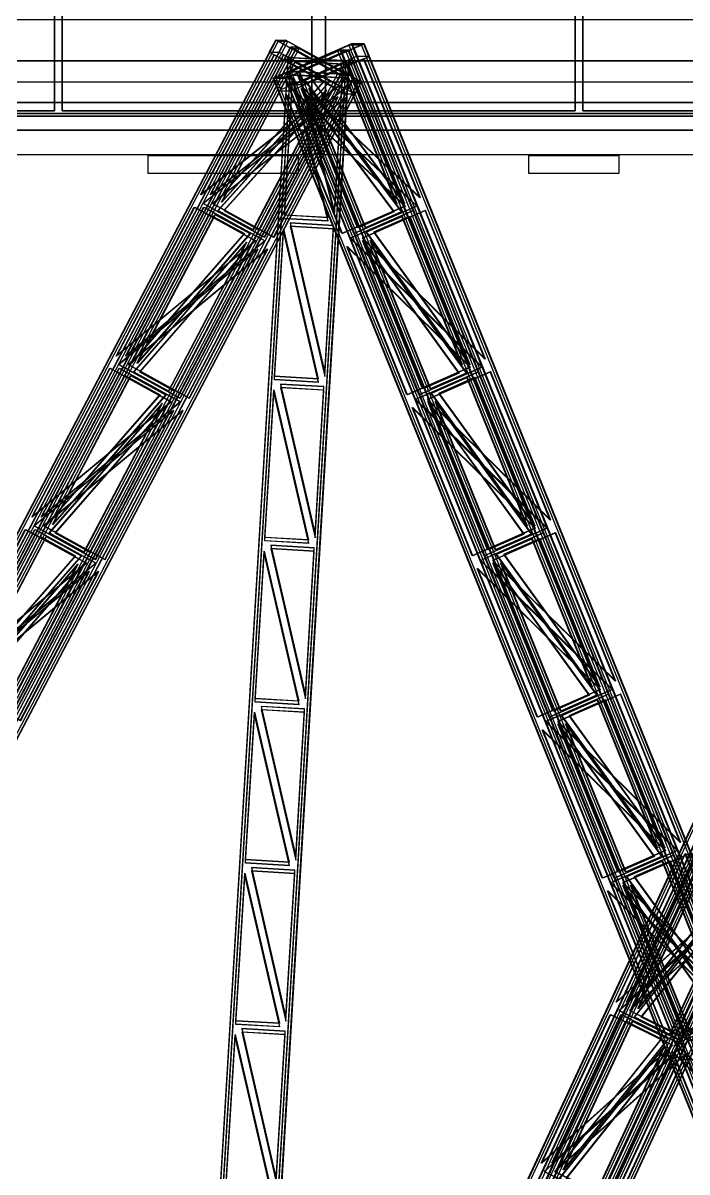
# Model space of a CAD drawing. Header units: millimetres. Extents: x -48000 to 1060615, y -2000 to 333000.
# Drawn here: x -7790 to -2987, y 111956 to 120275 of the extents above; entities that cross this region are included whole.
import ezdxf

# ---------------------------------------------------------------- set-up
doc = ezdxf.new("R2010")
doc.units = ezdxf.units.MM
doc.layers.add('D-STR-DECK', color=7, linetype='Continuous', lineweight=25)
doc.layers.add('D-STR-STRC', color=7, linetype='Continuous', lineweight=25)

msp = doc.modelspace()

# ---------------------------------------------------------------- linework, layer by layer
at = {"layer": 'D-STR-DECK'}
for points in [[(-11014.65, 119500), (-11070, 120300), (11070, 120300), (11014.65, 119500)], [(-11014.65, 119500), (-11070, 120300), (11070, 120300), (11014.65, 119500)], [(-13297.5, 119700), (-13297.5, 120000), (13297.5, 120000), (13297.5, 119700)], [(-13297.5, 119700), (-13297.5, 120000), (13297.5, 120000), (13297.5, 119700)], [(-13297.5, 119700), (4700, 119700), (4700, 120000), (-13297.5, 120000)], [(-11014.65, 119500), (-11014.65, 119850), (11014.65, 119850), (11014.65, 119500)], [(-11014.65, 119500), (-11014.65, 119850), (11014.65, 119850), (11014.65, 119500)], [(-11014.65, 119320), (-11014.65, 119500), (11014.65, 119500), (11014.65, 119320)], [(-11014.65, 119320), (-11014.65, 119500), (11014.65, 119500), (11014.65, 119320)], [(-5799.28, 119185), (-6884.16, 119185), (-6884.16, 119315), (-5799.28, 119315)], [(-5799.28, 119185), (-6884.16, 119185), (-6884.16, 119315), (-5799.28, 119315)], [(-3479.57, 119185), (-4130.49, 119185), (-4130.49, 119315), (-3479.57, 119315)], [(-3479.57, 119185), (-4130.49, 119185), (-4130.49, 119315), (-3479.57, 119315)]]:
    msp.add_lwpolyline(points, close=True, dxfattribs=at)
at = {"layer": 'D-STR-STRC'}
for points in [[(-11303.43, 120400), (-11303.43, 119600), (11303.43, 119600), (11303.43, 120400)], [(11303.43, 120400), (11303.43, 119600), (-11303.43, 119600), (-11303.43, 120400)], [(-5701.71, 120400), (-5701.71, 120400), (-5701.71, 119600), (-5701.71, 119600)], [(-5701.71, 120400), (-5701.71, 120400), (-5701.71, 119600), (-5701.71, 119600)], [(-5601.71, 120400), (-5601.71, 120400), (-5601.71, 119600), (-5601.71, 119600)], [(-5601.71, 120400), (-5601.71, 120400), (-5601.71, 119600), (-5601.71, 119600)], [(-9392.02, 120360), (-9392.02, 119640), (-7563.12, 119640), (-7563.12, 120360)], [(-7563.12, 120360), (-7563.12, 119640), (-9392.02, 119640), (-9392.02, 120360)], [(-7508.12, 120360), (-7508.12, 119640), (-5701.71, 119640), (-5701.71, 120360)], [(-5701.71, 120360), (-5701.71, 119640), (-7508.12, 119640), (-7508.12, 120360)], [(-5601.71, 120360), (-5601.71, 119640), (-3795.31, 119640), (-3795.31, 120360)], [(-3795.31, 120360), (-3795.31, 119640), (-5601.71, 119640), (-5601.71, 120360)], [(-3740.31, 120360), (-3740.31, 119640), (-1911.4, 119640), (-1911.4, 120360)], [(-1911.4, 120360), (-1911.4, 119640), (-3740.31, 119640), (-3740.31, 120360)], [(-13294.43, 106151.46), (-12744.91, 105848.54), (-5412.7, 119848.54), (-5962.22, 120151.46)], [(-13290.86, 106151.46), (-12741.33, 105848.54), (-5409.12, 119848.54), (-5958.65, 120151.46)], [(-13226.52, 106151.46), (-12676.99, 105848.54), (-5344.78, 119848.54), (-5894.31, 120151.46)], [(-13222.94, 106151.46), (-12673.42, 105848.54), (-5341.21, 119848.54), (-5890.73, 120151.46)], [(-6811.45, 106138.24), (-6252.67, 105861.76), (239.3, 119861.76), (-319.49, 120138.24)], [(-6807.44, 106138.24), (-6248.66, 105861.76), (243.31, 119861.76), (-315.48, 120138.24)], [(-6735.27, 106138.24), (-6176.48, 105861.76), (315.48, 119861.76), (-243.31, 120138.24)], [(-6731.26, 106138.24), (-6172.48, 105861.76), (319.49, 119861.76), (-239.3, 120138.24)], [(-5962.22, 120151.46), (-5890.73, 120151.46), (-5873.56, 120141.99), (-5945.05, 120141.99)], [(-5962.22, 120151.46), (-5890.73, 120151.46), (-5341.21, 119848.54), (-5412.7, 119848.54)], [(-13187.69, 106099.4), (-12827.07, 105900.6), (-5494.86, 119900.6), (-5855.48, 120099.4)], [(-13184.12, 106099.4), (-12823.49, 105900.6), (-5491.28, 119900.6), (-5851.91, 120099.4)], [(-13144.35, 106099.4), (-12783.73, 105900.6), (-5451.52, 119900.6), (-5812.14, 120099.4)], [(-13140.78, 106099.4), (-12780.16, 105900.6), (-5447.94, 119900.6), (-5808.57, 120099.4)], [(-6701.63, 106090.72), (-6334.92, 105909.28), (157.04, 119909.28), (-209.66, 120090.72)], [(-6697.62, 106090.72), (-6330.92, 105909.28), (161.05, 119909.28), (-205.65, 120090.72)], [(-6653.01, 106090.72), (-6286.31, 105909.28), (205.65, 119909.28), (-161.05, 120090.72)], [(-6649, 106090.72), (-6282.3, 105909.28), (209.66, 119909.28), (-157.04, 120090.72)], [(-6008.36, 120063.37), (-5936.87, 120063.37), (-5387.34, 119760.45), (-5458.83, 119760.45)], [(237.08, 106124.21), (-328.28, 105875.79), (-5980, 119875.79), (-5414.64, 120124.21)], [(-5323.43, 120124.21), (-5414.64, 120124.21), (-5980, 119875.79), (-5888.79, 119875.79)], [(241.64, 106124.21), (-323.72, 105875.79), (-5975.44, 119875.79), (-5410.08, 120124.21)], [(323.72, 106124.21), (-241.64, 105875.79), (-5893.35, 119875.79), (-5327.99, 120124.21)], [(328.28, 106124.21), (-237.08, 105875.79), (-5888.79, 119875.79), (-5323.43, 120124.21)], [(155.58, 106081.51), (-215.43, 105918.49), (-5867.15, 119918.49), (-5496.13, 120081.51)], [(-5496.13, 120081.51), (-5436.28, 120081.51), (-5807.3, 119918.49), (-5867.15, 119918.49)], [(160.14, 106081.51), (-210.87, 105918.49), (-5862.59, 119918.49), (-5491.57, 120081.51)], [(-5808.57, 120099.4), (-5855.48, 120099.4), (-5838.31, 120089.93), (-5791.4, 120089.93)], [(-5808.57, 120099.4), (-5855.48, 120099.4), (-5494.86, 119900.6), (-5447.94, 119900.6)], [(210.87, 106081.51), (-160.14, 105918.49), (-5811.86, 119918.49), (-5440.84, 120081.51)], [(215.43, 106081.51), (-155.58, 105918.49), (-5807.3, 119918.49), (-5436.28, 120081.51)], [(-5496.13, 120081.51), (-5436.28, 120081.51), (-5453.95, 120073.75), (-5513.8, 120073.75)], [(-5323.43, 120124.21), (-5414.64, 120124.21), (-5432.3, 120116.44), (-5341.1, 120116.44)], [(-6272.35, 106000.12), (-6711.57, 106026.1), (-5871.33, 120026.1), (-5432.1, 120000.12)], [(-6272.35, 106000.12), (-6711.57, 106026.1), (-5871.33, 120026.1), (-5432.1, 120000.12)], [(-6272.35, 105998.21), (-6711.57, 106024.2), (-5871.33, 120024.2), (-5432.1, 119998.21)], [(-6272.35, 105998.21), (-6711.57, 106024.2), (-5871.33, 120024.2), (-5432.1, 119998.21)], [(-6272.35, 105975.8), (-6711.57, 106001.79), (-5871.33, 120001.79), (-5432.1, 119975.8)], [(-6272.35, 105975.8), (-6711.57, 106001.79), (-5871.33, 120001.79), (-5432.1, 119975.8)], [(-6272.35, 105973.9), (-6711.57, 105999.88), (-5871.33, 119999.88), (-5432.1, 119973.9)], [(-6272.35, 105973.9), (-6711.57, 105999.88), (-5871.33, 119999.88), (-5432.1, 119973.9)], [(-6505.45, 119029.73), (-5974.01, 120044.44), (-5531.82, 119800.68)], [(-6501.87, 119029.73), (-5970.44, 120044.44), (-5528.24, 119800.68)], [(-6437.53, 119029.73), (-5906.1, 120044.44), (-5463.9, 119800.68)], [(-6433.96, 119029.73), (-5902.52, 120044.44), (-5460.33, 119800.68)], [(-6398.71, 118977.66), (-5867.27, 119992.37), (-5613.98, 119852.75)], [(-6395.13, 118977.66), (-5863.7, 119992.37), (-5610.4, 119852.75)], [(-6355.37, 118977.66), (-5823.93, 119992.37), (-5570.64, 119852.75)], [(-6351.79, 118977.66), (-5820.36, 119992.37), (-5567.06, 119852.75)], [(-5286.23, 120032.05), (-5377.43, 120032.05), (-5942.79, 119783.63), (-5851.59, 119783.63)], [(-5854.71, 120011.31), (-5901.62, 120011.31), (-5540.99, 119812.51), (-5494.08, 119812.51)], [(-5851.36, 120024.92), (-5851.36, 119998.7), (-5871.33, 119999.88), (-5871.33, 120026.1)], [(-5432.1, 120000.12), (-5432.1, 119973.9), (-5871.33, 119999.88), (-5871.33, 120026.1)], [(-5851.36, 119998.7), (-5851.36, 120024.92), (-5871.33, 120026.1), (-5871.33, 119999.88)], [(-5432.1, 119973.9), (-5432.1, 120000.12), (-5871.33, 120026.1), (-5871.33, 119999.88)], [(-5005.97, 119008.83), (-5412.77, 120016.52), (-5867.71, 119816.63)], [(-5001.41, 119008.83), (-5408.21, 120016.52), (-5863.14, 119816.63)], [(-5458.93, 119989.35), (-5399.08, 119989.35), (-5770.09, 119826.33), (-5829.95, 119826.33)], [(-4919.33, 119008.83), (-5326.12, 120016.52), (-5781.06, 119816.63)], [(-4914.76, 119008.83), (-5321.56, 120016.52), (-5776.5, 119816.63)], [(-5087.46, 118966.13), (-5494.26, 119973.82), (-5754.86, 119859.32)], [(-5082.9, 118966.13), (-5489.7, 119973.82), (-5750.3, 119859.32)], [(-5032.17, 118966.13), (-5438.97, 119973.82), (-5699.57, 119859.32)], [(-5027.61, 118966.13), (-5434.41, 119973.82), (-5695.01, 119859.32)], [(-5432.1, 120000.12), (-5432.1, 119973.9), (-5452.07, 119975.08), (-5452.07, 120001.3)], [(-5432.1, 119973.9), (-5432.1, 120000.12), (-5452.07, 120001.3), (-5452.07, 119975.08)], [(-5871.13, 119883.56), (-5962.33, 119883.56), (-5980, 119875.79), (-5888.79, 119875.79)], [(-5585.34, 118865.73), (-5899.78, 118884.33), (-5840.02, 119880.03)], [(-5585.34, 118865.73), (-5899.78, 118884.33), (-5840.02, 119880.03)], [(-5438.05, 119901.01), (-5438.05, 119874.79), (-5877.27, 119900.77), (-5877.27, 119926.99)], [(-5438.05, 119874.79), (-5438.05, 119901.01), (-5877.27, 119926.99), (-5877.27, 119900.77)], [(-5849.48, 119926.25), (-5789.63, 119926.25), (-5807.3, 119918.49), (-5867.15, 119918.49)], [(-5537.74, 118907.67), (-5477.98, 119903.37), (-5792.42, 119921.97)], [(-5537.74, 118907.67), (-5477.98, 119903.37), (-5792.42, 119921.97)], [(-5537.74, 118905.76), (-5477.98, 119901.46), (-5792.42, 119920.06)], [(-5537.74, 118905.76), (-5477.98, 119901.46), (-5792.42, 119920.06)], [(-5537.74, 118883.36), (-5477.98, 119879.05), (-5792.42, 119897.66)], [(-5537.74, 118883.36), (-5477.98, 119879.05), (-5792.42, 119897.66)], [(-5537.74, 118881.45), (-5477.98, 119877.15), (-5792.42, 119895.75)], [(-5537.74, 118881.45), (-5477.98, 119877.15), (-5792.42, 119895.75)], [(-5465.12, 119910.07), (-5512.03, 119910.07), (-5494.86, 119900.6), (-5447.94, 119900.6)], [(-5585.34, 118863.82), (-5899.78, 118882.42), (-5840.02, 119878.12)], [(-5585.34, 118863.82), (-5899.78, 118882.42), (-5840.02, 119878.12)], [(-5585.34, 118841.41), (-5899.78, 118860.02), (-5840.02, 119855.72)], [(-5585.34, 118841.41), (-5899.78, 118860.02), (-5840.02, 119855.72)], [(-5585.34, 118839.51), (-5899.78, 118858.11), (-5840.02, 119853.81)], [(-5585.34, 118839.51), (-5899.78, 118858.11), (-5840.02, 119853.81)], [(-5110.47, 118907.2), (-5371.07, 118792.69), (-5777.87, 119800.38)], [(-5105.91, 118907.2), (-5366.51, 118792.69), (-5773.31, 119800.38)], [(-5055.18, 118907.2), (-5315.78, 118792.69), (-5722.58, 119800.38)], [(-5050.62, 118907.2), (-5311.22, 118792.69), (-5718.02, 119800.38)], [(-5429.87, 119858.01), (-5358.38, 119858.01), (-5341.21, 119848.54), (-5412.7, 119848.54)], [(-6487.57, 118968.79), (-6045.37, 118725.03), (-5513.94, 119739.74)], [(-6483.99, 118968.79), (-6041.8, 118725.03), (-5510.36, 119739.74)], [(-6419.65, 118968.79), (-5977.46, 118725.03), (-5446.02, 119739.74)], [(-6416.08, 118968.79), (-5973.88, 118725.03), (-5442.45, 119739.74)], [(-6380.83, 118916.72), (-6127.53, 118777.09), (-5596.1, 119791.81)], [(-6377.26, 118916.72), (-6123.96, 118777.09), (-5592.53, 119791.81)], [(-6337.49, 118916.72), (-6084.2, 118777.09), (-5552.76, 119791.81)], [(-6333.92, 118916.72), (-6080.62, 118777.09), (-5549.19, 119791.81)], [(-5028.98, 118949.89), (-5483.92, 118750), (-5890.72, 119757.69)], [(-5024.42, 118949.89), (-5479.36, 118750), (-5886.15, 119757.69)], [(-4942.33, 118949.89), (-5397.27, 118750), (-5804.07, 119757.69)], [(-4937.77, 118949.89), (-5392.71, 118750), (-5799.51, 119757.69)], [(-7116.46, 117863.06), (-6551.58, 118941.64), (-6109.39, 118697.88)], [(-7112.89, 117863.06), (-6548.01, 118941.64), (-6105.81, 118697.88)], [(-7048.55, 117863.06), (-6483.67, 118941.64), (-6041.47, 118697.88)], [(-7044.97, 117863.06), (-6480.09, 118941.64), (-6037.9, 118697.88)], [(-7009.73, 117810.99), (-6444.84, 118889.57), (-6191.55, 118749.94)], [(-7006.15, 117810.99), (-6441.27, 118889.57), (-6187.97, 118749.94)], [(-6966.39, 117810.99), (-6401.5, 118889.57), (-6148.21, 118749.94)], [(-6962.81, 117810.99), (-6397.93, 118889.57), (-6144.63, 118749.94)], [(-4534.99, 117842.16), (-4968.76, 118916.67), (-5423.7, 118716.78)], [(-4530.43, 117842.16), (-4964.2, 118916.67), (-5419.14, 118716.78)], [(-4448.35, 117842.16), (-4882.12, 118916.67), (-5337.06, 118716.78)], [(-4443.79, 117842.16), (-4877.56, 118916.67), (-5332.5, 118716.78)], [(-5607.76, 117741), (-5543.69, 118808.56), (-5858.13, 118827.16)], [(-5607.76, 117741), (-5543.69, 118808.56), (-5858.13, 118827.16)], [(-5607.76, 117739.09), (-5543.69, 118806.65), (-5858.13, 118825.25)], [(-5607.76, 117739.09), (-5543.69, 118806.65), (-5858.13, 118825.25)], [(-5607.76, 117716.69), (-5543.69, 118784.24), (-5858.13, 118802.85)], [(-5607.76, 117716.69), (-5543.69, 118784.24), (-5858.13, 118802.85)], [(-5607.76, 117714.78), (-5543.69, 118782.34), (-5858.13, 118800.94)], [(-5607.76, 117714.78), (-5543.69, 118782.34), (-5858.13, 118800.94)], [(-4616.49, 117799.47), (-5050.26, 118873.97), (-5310.86, 118759.47)], [(-4611.93, 117799.47), (-5045.7, 118873.97), (-5306.3, 118759.47)], [(-4561.2, 117799.47), (-4994.97, 118873.97), (-5255.56, 118759.47)], [(-4556.64, 117799.47), (-4990.41, 118873.97), (-5251, 118759.47)], [(-5655.36, 117699.06), (-5969.8, 117717.66), (-5905.73, 118785.22)], [(-5655.36, 117699.06), (-5969.8, 117717.66), (-5905.73, 118785.22)], [(-5655.36, 117697.15), (-5969.8, 117715.76), (-5905.73, 118783.31)], [(-5655.36, 117697.15), (-5969.8, 117715.76), (-5905.73, 118783.31)], [(-5655.36, 117674.75), (-5969.8, 117693.35), (-5905.73, 118760.91)], [(-5655.36, 117674.75), (-5969.8, 117693.35), (-5905.73, 118760.91)], [(-5655.36, 117672.84), (-5969.8, 117691.44), (-5905.73, 118759)], [(-5655.36, 117672.84), (-5969.8, 117691.44), (-5905.73, 118759)], [(-7098.59, 117802.12), (-6656.39, 117558.36), (-6091.51, 118636.94)], [(-7095.01, 117802.12), (-6652.82, 117558.36), (-6087.93, 118636.94)], [(-7030.67, 117802.12), (-6588.48, 117558.36), (-6023.59, 118636.94)], [(-7027.1, 117802.12), (-6584.9, 117558.36), (-6020.02, 118636.94)], [(-6991.85, 117750.06), (-6738.55, 117610.43), (-6173.67, 118689.01)], [(-6988.27, 117750.06), (-6734.98, 117610.43), (-6170.1, 118689.01)], [(-6948.51, 117750.06), (-6695.21, 117610.43), (-6130.33, 118689.01)], [(-6944.93, 117750.06), (-6691.64, 117610.43), (-6126.76, 118689.01)], [(-4558, 117783.22), (-5012.94, 117583.33), (-5446.71, 118657.84)], [(-4553.44, 117783.22), (-5008.38, 117583.33), (-5442.15, 118657.84)], [(-4471.36, 117783.22), (-4926.3, 117583.33), (-5360.07, 118657.84)], [(-4466.8, 117783.22), (-4921.74, 117583.33), (-5355.51, 118657.84)], [(-4639.5, 117740.53), (-4900.09, 117626.03), (-5333.87, 118700.53)], [(-4634.94, 117740.53), (-4895.53, 117626.03), (-5329.31, 118700.53)], [(-4584.21, 117740.53), (-4844.8, 117626.03), (-5278.57, 118700.53)], [(-4579.65, 117740.53), (-4840.24, 117626.03), (-5274.01, 118700.53)], [(-7727.48, 116696.39), (-7162.6, 117774.97), (-6720.4, 117531.21)], [(-7723.91, 116696.39), (-7159.02, 117774.97), (-6716.83, 117531.21)], [(-7659.57, 116696.39), (-7094.68, 117774.97), (-6652.49, 117531.21)], [(-7655.99, 116696.39), (-7091.11, 117774.97), (-6648.91, 117531.21)], [(-7620.74, 116644.33), (-7055.86, 117722.91), (-6802.57, 117583.28)], [(-7617.17, 116644.33), (-7052.29, 117722.91), (-6798.99, 117583.28)], [(-7577.4, 116644.33), (-7012.52, 117722.91), (-6759.23, 117583.28)], [(-7573.83, 116644.33), (-7008.95, 117722.91), (-6755.65, 117583.28)], [(-4064.02, 116675.5), (-4497.79, 117750), (-4952.73, 117550.11)], [(-4059.46, 116675.5), (-4493.23, 117750), (-4948.17, 117550.11)], [(-3977.37, 116675.5), (-4411.14, 117750), (-4866.08, 117550.11)], [(-3972.81, 116675.5), (-4406.58, 117750), (-4861.52, 117550.11)], [(-5677.78, 116574.33), (-5613.71, 117641.89), (-5928.15, 117660.49)], [(-5677.78, 116574.33), (-5613.71, 117641.89), (-5928.15, 117660.49)], [(-5677.78, 116572.43), (-5613.71, 117639.98), (-5928.15, 117658.59)], [(-5677.78, 116572.43), (-5613.71, 117639.98), (-5928.15, 117658.59)], [(-5677.78, 116550.02), (-5613.71, 117617.58), (-5928.15, 117636.18)], [(-5677.78, 116550.02), (-5613.71, 117617.58), (-5928.15, 117636.18)], [(-5677.78, 116548.12), (-5613.71, 117615.67), (-5928.15, 117634.27)], [(-5677.78, 116548.12), (-5613.71, 117615.67), (-5928.15, 117634.27)], [(-4145.51, 116632.8), (-4579.28, 117707.31), (-4839.88, 117592.8)], [(-4140.95, 116632.8), (-4574.72, 117707.31), (-4835.32, 117592.8)], [(-4090.22, 116632.8), (-4523.99, 117707.31), (-4784.59, 117592.8)], [(-4085.66, 116632.8), (-4519.43, 117707.31), (-4780.03, 117592.8)], [(-5725.38, 116532.39), (-6039.82, 116551), (-5975.75, 117618.55)], [(-5725.38, 116532.39), (-6039.82, 116551), (-5975.75, 117618.55)], [(-5725.38, 116530.49), (-6039.82, 116549.09), (-5975.75, 117616.64)], [(-5725.38, 116530.49), (-6039.82, 116549.09), (-5975.75, 117616.64)], [(-5725.38, 116508.08), (-6039.82, 116526.68), (-5975.75, 117594.24)], [(-5725.38, 116508.08), (-6039.82, 116526.68), (-5975.75, 117594.24)], [(-5725.38, 116506.17), (-6039.82, 116524.78), (-5975.75, 117592.33)], [(-5725.38, 116506.17), (-6039.82, 116524.78), (-5975.75, 117592.33)], [(-7709.6, 116635.45), (-7267.41, 116391.7), (-6702.52, 117470.27)], [(-7706.03, 116635.45), (-7263.83, 116391.7), (-6698.95, 117470.27)], [(-7641.69, 116635.45), (-7199.49, 116391.7), (-6634.61, 117470.27)], [(-7638.11, 116635.45), (-7195.92, 116391.7), (-6631.04, 117470.27)], [(-7602.87, 116583.39), (-7349.57, 116443.76), (-6784.69, 117522.34)], [(-7599.29, 116583.39), (-7346, 116443.76), (-6781.11, 117522.34)], [(-7559.53, 116583.39), (-7306.23, 116443.76), (-6741.35, 117522.34)], [(-7555.95, 116583.39), (-7302.66, 116443.76), (-6737.77, 117522.34)], [(-4087.03, 116616.56), (-4541.96, 116416.66), (-4975.74, 117491.17)], [(-4082.47, 116616.56), (-4537.4, 116416.66), (-4971.18, 117491.17)], [(-4000.38, 116616.56), (-4455.32, 116416.66), (-4889.09, 117491.17)], [(-3995.82, 116616.56), (-4450.76, 116416.66), (-4884.53, 117491.17)], [(-4168.52, 116573.86), (-4429.12, 116459.36), (-4862.89, 117533.87)], [(-4163.96, 116573.86), (-4424.56, 116459.36), (-4858.33, 117533.87)], [(-4113.23, 116573.86), (-4373.83, 116459.36), (-4807.6, 117533.87)], [(-4108.67, 116573.86), (-4369.27, 116459.36), (-4803.04, 117533.87)], [(-8338.5, 115529.73), (-7773.62, 116608.3), (-7331.42, 116364.55)], [(-8334.92, 115529.73), (-7770.04, 116608.3), (-7327.85, 116364.55)], [(-8270.58, 115529.73), (-7705.7, 116608.3), (-7263.51, 116364.55)], [(-8267.01, 115529.73), (-7702.13, 116608.3), (-7259.93, 116364.55)], [(-8231.76, 115477.66), (-7666.88, 116556.24), (-7413.58, 116416.61)], [(-8228.19, 115477.66), (-7663.3, 116556.24), (-7410.01, 116416.61)], [(-8188.42, 115477.66), (-7623.54, 116556.24), (-7370.24, 116416.61)], [(-8184.85, 115477.66), (-7619.96, 116556.24), (-7366.67, 116416.61)], [(-3593.04, 115508.83), (-4026.81, 116583.34), (-4481.75, 116383.44)], [(-3588.48, 115508.83), (-4022.25, 116583.34), (-4477.19, 116383.44)], [(-3506.4, 115508.83), (-3940.17, 116583.34), (-4395.11, 116383.44)], [(-3501.84, 115508.83), (-3935.61, 116583.34), (-4390.55, 116383.44)], [(-5747.8, 115407.67), (-5683.73, 116475.22), (-5998.17, 116493.83)], [(-5747.8, 115407.67), (-5683.73, 116475.22), (-5998.17, 116493.83)], [(-5747.8, 115405.76), (-5683.73, 116473.32), (-5998.17, 116491.92)], [(-5747.8, 115405.76), (-5683.73, 116473.32), (-5998.17, 116491.92)], [(-5747.8, 115383.36), (-5683.73, 116450.91), (-5998.17, 116469.51)], [(-5747.8, 115383.36), (-5683.73, 116450.91), (-5998.17, 116469.51)], [(-3674.54, 115466.13), (-4108.31, 116540.64), (-4368.9, 116426.14)], [(-3669.98, 115466.13), (-4103.75, 116540.64), (-4364.34, 116426.14)], [(-3619.24, 115466.13), (-4053.02, 116540.64), (-4313.61, 116426.14)], [(-3614.68, 115466.13), (-4048.45, 116540.64), (-4309.05, 116426.14)], [(-5795.4, 115365.73), (-6109.84, 115384.33), (-6045.77, 116451.88)], [(-5795.4, 115365.73), (-6109.84, 115384.33), (-6045.77, 116451.88)], [(-5795.4, 115363.82), (-6109.84, 115382.42), (-6045.77, 116449.98)], [(-5795.4, 115363.82), (-6109.84, 115382.42), (-6045.77, 116449.98)], [(-5795.4, 115341.41), (-6109.84, 115360.02), (-6045.77, 116427.57)], [(-5795.4, 115341.41), (-6109.84, 115360.02), (-6045.77, 116427.57)], [(-5795.4, 115339.51), (-6109.84, 115358.11), (-6045.77, 116425.67)], [(-5795.4, 115339.51), (-6109.84, 115358.11), (-6045.77, 116425.67)], [(-5747.8, 115381.45), (-5683.73, 116449), (-5998.17, 116467.61)], [(-5747.8, 115381.45), (-5683.73, 116449), (-5998.17, 116467.61)], [(-8320.62, 115468.79), (-7878.42, 115225.03), (-7313.54, 116303.61)], [(-8317.05, 115468.79), (-7874.85, 115225.03), (-7309.97, 116303.61)], [(-8252.71, 115468.79), (-7810.51, 115225.03), (-7245.63, 116303.61)], [(-8249.13, 115468.79), (-7806.94, 115225.03), (-7242.05, 116303.61)], [(-8213.88, 115416.72), (-7960.59, 115277.09), (-7395.7, 116355.67)], [(-8210.31, 115416.72), (-7957.01, 115277.09), (-7392.13, 116355.67)], [(-8170.54, 115416.72), (-7917.25, 115277.09), (-7352.37, 116355.67)], [(-8166.97, 115416.72), (-7913.67, 115277.09), (-7348.79, 116355.67)], [(-3616.05, 115449.89), (-4070.99, 115250), (-4504.76, 116324.5)], [(-3611.49, 115449.89), (-4066.43, 115250), (-4500.2, 116324.5)], [(-3529.41, 115449.89), (-3984.34, 115250), (-4418.12, 116324.5)], [(-3524.85, 115449.89), (-3979.78, 115250), (-4413.56, 116324.5)], [(-3697.55, 115407.2), (-3958.14, 115292.69), (-4391.91, 116367.2)], [(-3692.98, 115407.2), (-3953.58, 115292.69), (-4387.35, 116367.2)], [(-3642.25, 115407.2), (-3902.85, 115292.69), (-4336.62, 116367.2)], [(-3637.69, 115407.2), (-3898.29, 115292.69), (-4332.06, 116367.2)], [(-3122.06, 114342.16), (-3555.84, 115416.67), (-4010.77, 115216.78)], [(-3117.5, 114342.16), (-3551.27, 115416.67), (-4006.21, 115216.78)], [(-3035.42, 114342.16), (-3469.19, 115416.67), (-3924.13, 115216.78)], [(-3030.86, 114342.16), (-3464.63, 115416.67), (-3919.57, 115216.78)], [(-5817.82, 114241), (-5753.75, 115308.56), (-6068.19, 115327.16)], [(-5817.82, 114241), (-5753.75, 115308.56), (-6068.19, 115327.16)], [(-5817.82, 114239.09), (-5753.75, 115306.65), (-6068.19, 115325.25)], [(-5817.82, 114239.09), (-5753.75, 115306.65), (-6068.19, 115325.25)], [(-3203.56, 114299.47), (-3637.33, 115373.97), (-3897.93, 115259.47)], [(-3199, 114299.47), (-3632.77, 115373.97), (-3893.37, 115259.47)], [(-3148.27, 114299.47), (-3582.04, 115373.97), (-3842.63, 115259.47)], [(-3143.71, 114299.47), (-3577.48, 115373.97), (-3838.07, 115259.47)], [(-5865.42, 114199.06), (-6179.86, 114217.66), (-6115.79, 115285.22)], [(-5865.42, 114199.06), (-6179.86, 114217.66), (-6115.79, 115285.22)], [(-5865.42, 114197.15), (-6179.86, 114215.76), (-6115.79, 115283.31)], [(-5865.42, 114197.15), (-6179.86, 114215.76), (-6115.79, 115283.31)], [(-5865.42, 114174.75), (-6179.86, 114193.35), (-6115.79, 115260.91)], [(-5865.42, 114174.75), (-6179.86, 114193.35), (-6115.79, 115260.91)], [(-5865.42, 114172.84), (-6179.86, 114191.44), (-6115.79, 115259)], [(-5865.42, 114172.84), (-6179.86, 114191.44), (-6115.79, 115259)], [(-5817.82, 114216.69), (-5753.75, 115284.24), (-6068.19, 115302.85)], [(-5817.82, 114216.69), (-5753.75, 115284.24), (-6068.19, 115302.85)], [(-5817.82, 114214.78), (-5753.75, 115282.34), (-6068.19, 115300.94)], [(-5817.82, 114214.78), (-5753.75, 115282.34), (-6068.19, 115300.94)], [(-3145.07, 114283.22), (-3600.01, 114083.33), (-4033.78, 115157.84)], [(-3140.51, 114283.22), (-3595.45, 114083.33), (-4029.22, 115157.84)], [(-3058.43, 114283.22), (-3513.37, 114083.33), (-3947.14, 115157.84)], [(-3053.87, 114283.22), (-3508.81, 114083.33), (-3942.58, 115157.84)], [(-3226.57, 114240.53), (-3487.16, 114126.03), (-3920.94, 115200.53)], [(-3222.01, 114240.53), (-3482.6, 114126.03), (-3916.38, 115200.53)], [(-3171.28, 114240.53), (-3431.87, 114126.03), (-3865.64, 115200.53)], [(-3166.72, 114240.53), (-3427.31, 114126.03), (-3861.08, 115200.53)], [(-2651.09, 113175.5), (-3084.86, 114250), (-3539.8, 114050.11)], [(-2646.53, 113175.5), (-3080.3, 114250), (-3535.24, 114050.11)], [(-3500.22, 113186.34), (-3001.05, 114262.82), (-2551.4, 114040.35)], [(-3496.21, 113186.34), (-2997.04, 114262.82), (-2547.39, 114040.35)], [(-2564.44, 113175.5), (-2998.22, 114250), (-3453.15, 114050.11)], [(-2559.88, 113175.5), (-2993.66, 114250), (-3448.59, 114050.11)], [(-3424.04, 113186.34), (-2924.87, 114262.82), (-2475.22, 114040.35)], [(-3420.03, 113186.34), (-2920.86, 114262.82), (-2471.21, 114040.35)], [(-5887.84, 113074.33), (-5823.77, 114141.89), (-6138.21, 114160.49)], [(-5887.84, 113074.33), (-5823.77, 114141.89), (-6138.21, 114160.49)], [(-5887.84, 113072.43), (-5823.77, 114139.98), (-6138.21, 114158.59)], [(-5887.84, 113072.43), (-5823.77, 114139.98), (-6138.21, 114158.59)], [(-2732.58, 113132.8), (-3166.35, 114207.31), (-3426.95, 114092.8)], [(-2728.02, 113132.8), (-3161.79, 114207.31), (-3422.39, 114092.8)], [(-3390.4, 113138.83), (-2891.22, 114215.3), (-2633.66, 114087.87)], [(-3386.39, 113138.83), (-2887.22, 114215.3), (-2629.65, 114087.87)], [(-2677.29, 113132.8), (-3111.06, 114207.31), (-3371.66, 114092.8)], [(-2672.73, 113132.8), (-3106.5, 114207.31), (-3367.1, 114092.8)], [(-3341.78, 113138.83), (-2842.61, 114215.3), (-2585.04, 114087.87)], [(-3337.77, 113138.83), (-2838.6, 114215.3), (-2581.04, 114087.87)], [(-5935.44, 113032.39), (-6249.88, 113051), (-6185.81, 114118.55)], [(-5935.44, 113032.39), (-6249.88, 113051), (-6185.81, 114118.55)], [(-5935.44, 113030.49), (-6249.88, 113049.09), (-6185.81, 114116.64)], [(-5935.44, 113030.49), (-6249.88, 113049.09), (-6185.81, 114116.64)], [(-5935.44, 113008.08), (-6249.88, 113026.68), (-6185.81, 114094.24)], [(-5935.44, 113008.08), (-6249.88, 113026.68), (-6185.81, 114094.24)], [(-5935.44, 113006.17), (-6249.88, 113024.78), (-6185.81, 114092.33)], [(-5935.44, 113006.17), (-6249.88, 113024.78), (-6185.81, 114092.33)], [(-5887.84, 113050.02), (-5823.77, 114117.58), (-6138.21, 114136.18)], [(-5887.84, 113050.02), (-5823.77, 114117.58), (-6138.21, 114136.18)], [(-5887.84, 113048.12), (-5823.77, 114115.67), (-6138.21, 114134.27)], [(-5887.84, 113048.12), (-5823.77, 114115.67), (-6138.21, 114134.27)], [(-2674.1, 113116.56), (-3129.04, 112916.66), (-3562.81, 113991.17)], [(-2669.54, 113116.56), (-3124.48, 112916.66), (-3558.25, 113991.17)], [(-3479.75, 113126.32), (-3030.11, 112903.84), (-2530.93, 113980.32)], [(-2587.45, 113116.56), (-3042.39, 112916.66), (-3476.16, 113991.17)], [(-3475.74, 113126.32), (-3026.1, 112903.84), (-2526.92, 113980.32)], [(-2582.89, 113116.56), (-3037.83, 112916.66), (-3471.6, 113991.17)], [(-2755.59, 113073.86), (-3016.19, 112959.36), (-3449.96, 114033.87)], [(-2751.03, 113073.86), (-3011.63, 112959.36), (-3445.4, 114033.87)], [(-3403.57, 113126.32), (-2953.93, 112903.84), (-2454.75, 113980.32)], [(-3399.56, 113126.32), (-2949.92, 112903.84), (-2450.74, 113980.32)], [(-2700.3, 113073.86), (-2960.9, 112959.36), (-3394.67, 114033.87)], [(-2695.74, 113073.86), (-2956.34, 112959.36), (-3390.11, 114033.87)], [(-3369.93, 113078.8), (-3112.37, 112951.36), (-2613.19, 114027.84)], [(-3365.92, 113078.8), (-3108.36, 112951.36), (-2609.18, 114027.84)], [(-3321.31, 113078.8), (-3063.75, 112951.36), (-2564.57, 114027.84)], [(-3317.3, 113078.8), (-3059.74, 112951.36), (-2560.57, 114027.84)], [(-4041.22, 112019.68), (-3542.05, 113096.16), (-3092.4, 112873.68)], [(-4037.21, 112019.68), (-3538.04, 113096.16), (-3088.39, 112873.68)], [(-3965.04, 112019.68), (-3465.86, 113096.16), (-3016.22, 112873.68)], [(-3961.03, 112019.68), (-3461.85, 113096.16), (-3012.21, 112873.68)], [(-2180.11, 112008.83), (-2613.88, 113083.34), (-3068.82, 112883.44)], [(-2175.55, 112008.83), (-2609.32, 113083.34), (-3064.26, 112883.44)], [(-5957.87, 111907.67), (-5893.79, 112975.22), (-6208.24, 112993.83)], [(-5957.87, 111907.67), (-5893.79, 112975.22), (-6208.24, 112993.83)], [(-5957.87, 111905.76), (-5893.79, 112973.32), (-6208.24, 112991.92)], [(-5957.87, 111905.76), (-5893.79, 112973.32), (-6208.24, 112991.92)], [(-3931.4, 111972.16), (-3432.22, 113048.64), (-3174.66, 112921.2)], [(-3927.39, 111972.16), (-3428.21, 113048.64), (-3170.65, 112921.2)], [(-3882.78, 111972.16), (-3383.61, 113048.64), (-3126.04, 112921.2)], [(-3878.77, 111972.16), (-3379.6, 113048.64), (-3122.03, 112921.2)], [(-6005.46, 111865.73), (-6319.9, 111884.33), (-6255.83, 112951.88)], [(-6005.46, 111865.73), (-6319.9, 111884.33), (-6255.83, 112951.88)], [(-6005.46, 111863.82), (-6319.9, 111882.42), (-6255.83, 112949.98)], [(-6005.46, 111863.82), (-6319.9, 111882.42), (-6255.83, 112949.98)], [(-6005.46, 111841.41), (-6319.9, 111860.02), (-6255.83, 112927.57)], [(-6005.46, 111841.41), (-6319.9, 111860.02), (-6255.83, 112927.57)], [(-6005.46, 111839.51), (-6319.9, 111858.11), (-6255.83, 112925.67)], [(-6005.46, 111839.51), (-6319.9, 111858.11), (-6255.83, 112925.67)], [(-5957.87, 111883.36), (-5893.79, 112950.91), (-6208.24, 112969.51)], [(-5957.87, 111883.36), (-5893.79, 112950.91), (-6208.24, 112969.51)], [(-5957.87, 111881.45), (-5893.79, 112949), (-6208.24, 112967.61)], [(-5957.87, 111881.45), (-5893.79, 112949), (-6208.24, 112967.61)], [(-4020.75, 111959.65), (-3571.11, 111737.18), (-3071.93, 112813.66)], [(-4016.74, 111959.65), (-3567.1, 111737.18), (-3067.92, 112813.66)], [(-3944.57, 111959.65), (-3494.92, 111737.18), (-2995.75, 112813.66)], [(-3940.56, 111959.65), (-3490.91, 111737.18), (-2991.74, 112813.66)], [(-3910.93, 111912.13), (-3653.36, 111784.7), (-3154.19, 112861.17)], [(-3906.92, 111912.13), (-3649.35, 111784.7), (-3150.18, 112861.17)], [(-3862.31, 111912.13), (-3604.75, 111784.7), (-3105.57, 112861.17)], [(-3858.3, 111912.13), (-3600.74, 111784.7), (-3101.56, 112861.17)], [(-2203.12, 111949.89), (-2658.06, 111750), (-3091.83, 112824.5)], [(-2198.56, 111949.89), (-2653.5, 111750), (-3087.27, 112824.5)], [(-2116.48, 111949.89), (-2571.42, 111750), (-3005.19, 112824.5)], [(-2111.92, 111949.89), (-2566.86, 111750), (-3000.63, 112824.5)]]:
    msp.add_lwpolyline(points, close=True, dxfattribs=at)
for points in [[(-13294.43, 106151.46), (-5962.22, 120151.46)], [(-13277.26, 106141.99), (-5945.05, 120141.99)], [(-13222.94, 106151.46), (-5890.73, 120151.46)], [(-13205.77, 106141.99), (-5873.56, 120141.99)], [(-6811.45, 106138.24), (-319.49, 120138.24)], [(-6793.99, 106129.6), (-302.03, 120129.6)], [(-6731.26, 106138.24), (-239.3, 120138.24)], [(-6713.8, 106129.6), (-221.83, 120129.6)], [(-6008.36, 120063.37), (-5962.22, 120151.46)], [(-5936.87, 120063.37), (-5890.73, 120151.46)], [(-13187.69, 106099.4), (-5855.48, 120099.4)], [(-13170.52, 106089.93), (-5838.31, 120089.93)], [(-13140.78, 106099.4), (-5808.57, 120099.4)], [(-13123.61, 106089.93), (-5791.4, 120089.93)], [(-6701.63, 106090.72), (-209.66, 120090.72)], [(-6684.16, 106082.08), (-192.2, 120082.08)], [(-6649, 106090.72), (-157.04, 120090.72)], [(-6631.54, 106082.08), (-139.58, 120082.08)], [(-5901.62, 120011.31), (-5855.48, 120099.4)], [(-5854.71, 120011.31), (-5808.57, 120099.4)], [(137.92, 106073.75), (-5513.8, 120073.75)], [(155.58, 106081.51), (-5496.13, 120081.51)], [(-5458.93, 119989.35), (-5496.13, 120081.51)], [(197.77, 106073.75), (-5453.95, 120073.75)], [(215.43, 106081.51), (-5436.28, 120081.51)], [(-5399.08, 119989.35), (-5436.28, 120081.51)], [(219.41, 106116.44), (-5432.3, 120116.44)], [(237.08, 106124.21), (-5414.64, 120124.21)], [(-5377.43, 120032.05), (-5414.64, 120124.21)], [(310.61, 106116.44), (-5341.1, 120116.44)], [(328.28, 106124.21), (-5323.43, 120124.21)], [(-5286.23, 120032.05), (-5323.43, 120124.21)], [(-6711.57, 106026.1), (-5871.33, 120026.1)], [(-6711.57, 106026.1), (-5871.33, 120026.1)], [(-6711.57, 105999.88), (-5871.33, 119999.88)], [(-6711.57, 105999.88), (-5871.33, 119999.88)], [(-6691.61, 106024.92), (-5851.36, 120024.92)], [(-6691.61, 106024.92), (-5851.36, 120024.92)], [(-6691.61, 105998.7), (-5851.36, 119998.7)], [(-6691.61, 105998.7), (-5851.36, 119998.7)], [(-6292.32, 106001.3), (-5452.07, 120001.3)], [(-6292.32, 106001.3), (-5452.07, 120001.3)], [(-6292.32, 105975.08), (-5452.07, 119975.08)], [(-6292.32, 105975.08), (-5452.07, 119975.08)], [(-6272.35, 106000.12), (-5432.1, 120000.12)], [(-6272.35, 106000.12), (-5432.1, 120000.12)], [(-6272.35, 105973.9), (-5432.1, 119973.9)], [(-6272.35, 105973.9), (-5432.1, 119973.9)], [(-5877.27, 119926.99), (-5871.33, 120026.1)], [(-5877.27, 119926.99), (-5871.33, 120026.1)], [(-5877.27, 119900.77), (-5871.33, 119999.88)], [(-5877.27, 119900.77), (-5871.33, 119999.88)], [(-5438.05, 119901.01), (-5432.1, 120000.12)], [(-5438.05, 119901.01), (-5432.1, 120000.12)], [(-5438.05, 119874.79), (-5432.1, 119973.9)], [(-5438.05, 119874.79), (-5432.1, 119973.9)], [(-12844.24, 105910.07), (-5512.03, 119910.07)], [(-12827.07, 105900.6), (-5494.86, 119900.6)], [(-12797.33, 105910.07), (-5465.12, 119910.07)], [(-12780.16, 105900.6), (-5447.94, 119900.6)], [(-6352.39, 105917.92), (139.58, 119917.92)], [(-6334.92, 105909.28), (157.04, 119909.28)], [(-6299.76, 105917.92), (192.2, 119917.92)], [(-6282.3, 105909.28), (209.66, 119909.28)], [(-310.61, 105883.56), (-5962.33, 119883.56)], [(-219.41, 105883.56), (-5871.13, 119883.56)], [(-215.43, 105918.49), (-5867.15, 119918.49)], [(-5829.95, 119826.33), (-5867.15, 119918.49)], [(-197.77, 105926.25), (-5849.48, 119926.25)], [(-155.58, 105918.49), (-5807.3, 119918.49)], [(-5770.09, 119826.33), (-5807.3, 119918.49)], [(-137.92, 105926.25), (-5789.63, 119926.25)], [(-5540.99, 119812.51), (-5494.86, 119900.6)], [(-5494.08, 119812.51), (-5447.94, 119900.6)], [(-12762.08, 105858.01), (-5429.87, 119858.01)], [(-12744.91, 105848.54), (-5412.7, 119848.54)], [(-12690.59, 105858.01), (-5358.38, 119858.01)], [(-12673.42, 105848.54), (-5341.21, 119848.54)], [(-6270.13, 105870.4), (221.83, 119870.4)], [(-6252.67, 105861.76), (239.3, 119861.76)], [(-6189.94, 105870.4), (302.03, 119870.4)], [(-6172.48, 105861.76), (319.49, 119861.76)], [(-328.28, 105875.79), (-5980, 119875.79)], [(-5942.79, 119783.63), (-5980, 119875.79)], [(-237.08, 105875.79), (-5888.79, 119875.79)], [(-5851.59, 119783.63), (-5888.79, 119875.79)], [(-5458.83, 119760.45), (-5412.7, 119848.54)], [(-5387.34, 119760.45), (-5341.21, 119848.54)], [(-11303.43, 119620), (11303.43, 119620)], [(11303.43, 119620), (-11303.43, 119620)], [(-11303.43, 119600), (11303.43, 119600)], [(11303.43, 119600), (-11303.43, 119600)], [(-5701.71, 119600), (-5601.71, 119600)], [(-5601.71, 119600), (-5701.71, 119600)]]:
    msp.add_lwpolyline(points, dxfattribs=at)

doc.saveas('drawing.dxf')
